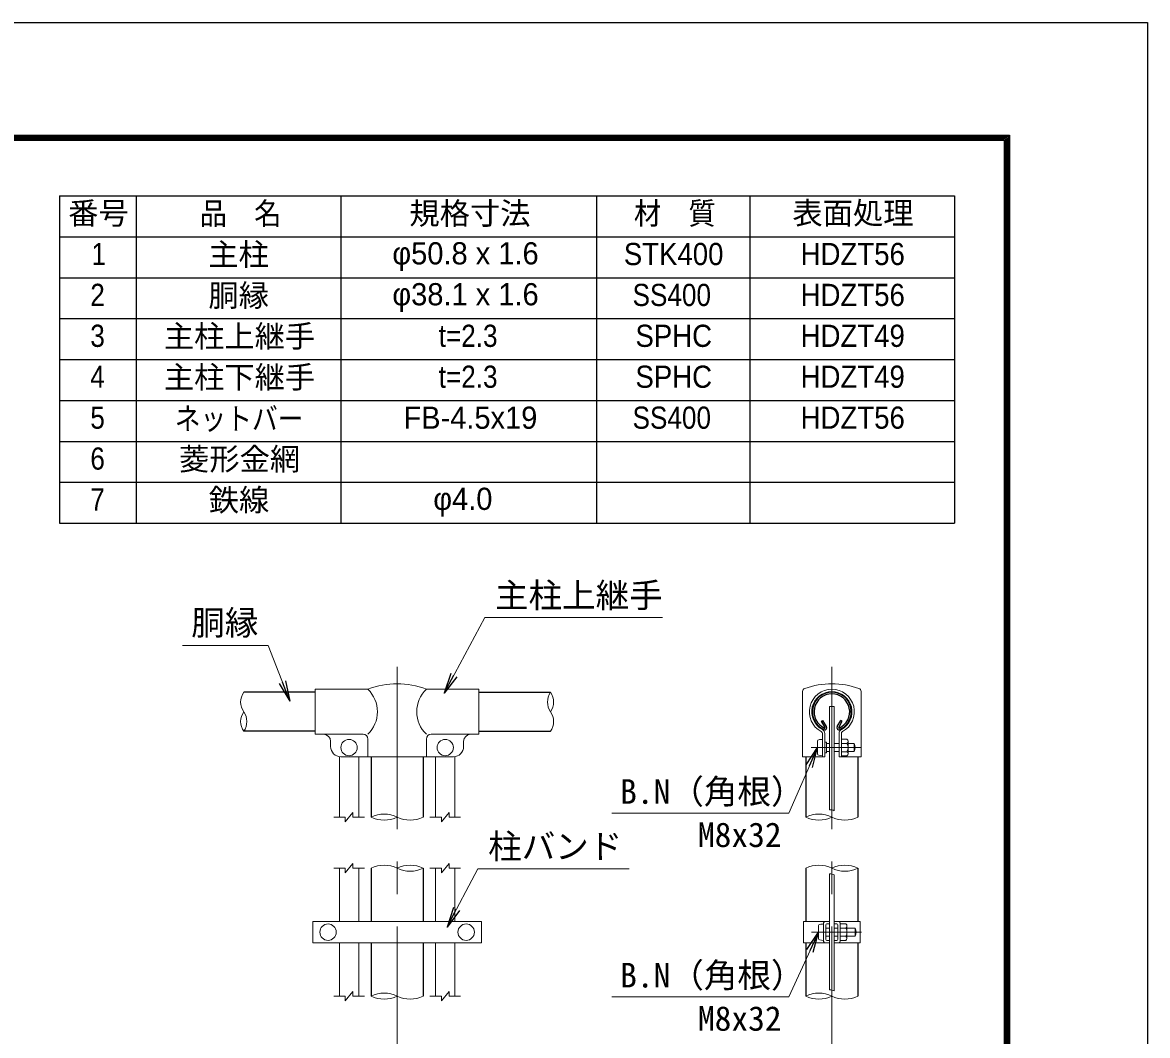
# Model space of a CAD drawing. Units: millimetres, scale not verified. Extents: x -4200 to 4200, y -2970 to 2970.
# Drawn here: x 2001 to 4200, y 990 to 2970 of the extents above; entities that cross this region are included whole.
import ezdxf
from ezdxf.enums import TextEntityAlignment as Align

# ---------------------------------------------------------------- set-up
doc = ezdxf.new("R2010")
doc.units = ezdxf.units.MM
doc.header["$LTSCALE"] = 10
doc.linetypes.add('USER1', pattern=[50.8, 31.75, -6.35, 6.35, -6.35])
for name, color, linetype, lineweight in [('0-1_D-BMK', 2, 'USER1', 13), ('0-2_D-STR1', 1, 'Continuous', 25), ('0-3_D-STR-DIM', 7, 'Continuous', 13), ('0-7_D-MTR-FRAM', 7, 'Continuous', 25), ('0-B_D-STR3', 3, 'Continuous', 13), ('0-D_D-STR-TXT', 7, 'Continuous', 13), ('0-E_D-TTL', 7, 'Continuous', 25)]:
    doc.layers.add(name, color=color, linetype=linetype, lineweight=lineweight)
doc.layers.add('0-4_0', color=7, linetype='Continuous')
doc.layers.add('0-6_D-MTR-TXT', color=7, linetype='Continuous')
doc.styles.add('ＭＳ ゴシック', font='')
doc.styles.add('ＭＳ Ｐゴシック', font='')
doc.styles.get('ＭＳ ゴシック').set_extended_font_data('MS Gothic')
doc.styles.get('ＭＳ Ｐゴシック').set_extended_font_data('MS PGothic')

# ---------------------------------------------------------------- blocks, each defined once
blk = doc.blocks.new('_Open')
at = {"layer": '0-4_0'}
blk.add_line((-10, 1.667), (0, 0), dxfattribs=at)
blk.add_lwpolyline([(-10, -1.667), (0, 0), (-10, 0)], dxfattribs=at)

msp = doc.modelspace()

# ---------------------------------------------------------------- linework, layer by layer
at = {"layer": '0-1_D-BMK'}
for p, q in [((2733.12, 1710.56), (2733.12, 572.56)), ((3583.12, 1710.56), (3583.12, 572.56)), ((3542.47, 1552.56), (3640.22, 1552.56)), ((3543.04, 1191.56), (3640.8, 1191.56))]:
    msp.add_line(p, q, dxfattribs=at)
at = {"layer": '0-2_D-STR1'}
for p, q in [((2573.12, 1660.56), (2433.12, 1660.56)), ((2893.12, 1660.56), (3033.12, 1660.56)), ((2573.12, 1584.36), (2433.12, 1584.36)), ((2893.12, 1584.36), (3033.12, 1584.36)), ((3562.76, 1603.95), (3565.53, 1605.56)), ((3569.77, 1591.8), (3562.76, 1603.95)), ((3572.55, 1593.4), (3565.53, 1605.56)), ((3593.69, 1593.4), (3600.71, 1605.56)), ((3596.47, 1591.8), (3603.49, 1603.95)), ((3603.49, 1603.95), (3600.71, 1605.56)), ((2682.32, 1534.56), (2682.32, 1416.56)), ((2783.92, 1534.56), (2783.92, 1416.56)), ((3532.32, 1534.56), (3532.32, 1416.56)), ((3633.92, 1534.56), (3633.92, 1416.56)), ((2682.32, 1316.56), (2682.32, 1212.55)), ((2783.92, 1316.56), (2783.92, 1212.55)), ((3532.32, 1316.56), (3532.32, 1212.56)), ((3633.92, 1316.56), (3633.92, 1212.56)), ((2682.32, 1170.55), (2682.32, 1066.56)), ((2783.92, 1170.55), (2783.92, 1066.56)), ((3532.32, 1170.56), (3532.32, 1066.56)), ((3633.92, 1170.56), (3633.92, 1066.56))]:
    msp.add_line(p, q, dxfattribs=at)
for centre, radius, start, end in [((3583.12, 1622.46), 38.1, 294.32478, 245.67522), ((3583.12, 1622.46), 34.89, 294.32478, 245.67522), ((3569.08, 1591.4), 4.01, 245.67522, 30), ((3569.08, 1591.4), 0.802, 245.67522, 30), ((3597.16, 1591.4), 4.01, 150, 294.32478), ((3597.16, 1591.4), 0.802, 150, 294.32478)]:
    msp.add_arc(centre, radius, start, end, dxfattribs=at)
at = {"layer": '0-3_D-STR-DIM'}
for p, q in [((2609.12, 1416.56), (2631.62, 1416.56)), ((2631.62, 1407.56), (2646.62, 1425.56)), ((2631.62, 1407.56), (2631.62, 1416.56)), ((2646.62, 1416.56), (2646.62, 1425.56)), ((2646.62, 1416.56), (2669.12, 1416.56)), ((2797.12, 1416.56), (2819.62, 1416.56)), ((2819.62, 1407.56), (2834.62, 1425.56)), ((2819.62, 1407.56), (2819.62, 1416.56)), ((2834.62, 1416.56), (2834.62, 1425.56)), ((2834.62, 1416.56), (2857.12, 1416.56)), ((2631.62, 1307.56), (2646.62, 1325.56)), ((2646.62, 1316.56), (2646.62, 1325.56)), ((2819.62, 1307.56), (2834.62, 1325.56)), ((2834.62, 1316.56), (2834.62, 1325.56)), ((2609.12, 1316.56), (2631.62, 1316.56)), ((2631.62, 1307.56), (2631.62, 1316.56)), ((2646.62, 1316.56), (2669.12, 1316.56)), ((2797.12, 1316.56), (2819.62, 1316.56)), ((2819.62, 1307.56), (2819.62, 1316.56)), ((2834.62, 1316.56), (2857.12, 1316.56)), ((2609.12, 1066.56), (2631.62, 1066.56)), ((2631.62, 1057.56), (2646.62, 1075.56)), ((2631.62, 1057.56), (2631.62, 1066.56)), ((2646.62, 1066.56), (2646.62, 1075.56)), ((2646.62, 1066.56), (2669.12, 1066.56)), ((2797.12, 1066.56), (2819.62, 1066.56)), ((2819.62, 1057.56), (2834.62, 1075.56)), ((2819.62, 1057.56), (2819.62, 1066.56)), ((2834.62, 1066.56), (2834.62, 1075.56)), ((2834.62, 1066.56), (2857.12, 1066.56))]:
    msp.add_line(p, q, dxfattribs=at)
for centre, radius, start, end in [((2460.36, 1641.51), 33.24, 145.03504, 214.96496), ((3060.36, 1641.51), 33.24, 145.03504, 214.96496), ((3005.88, 1641.51), 33.24, 325.03504, 34.96496), ((2460.36, 1603.41), 33.24, 145.03422, 214.96578), ((2405.88, 1603.41), 33.24, 325.03504, 34.96496), ((3005.88, 1603.41), 33.24, 325.03422, 34.96578), ((3580.16, 1415.5), 15.36, 60.95271, 95.76063), ((2707.72, 1365.8), 56.76, 63.4184, 116.5816), ((2707.72, 1467.32), 56.76, 243.4184, 296.5816), ((2758.52, 1467.32), 56.76, 243.4184, 296.5816), ((3557.72, 1365.8), 56.76, 63.4184, 116.5816), ((3557.72, 1467.32), 56.76, 243.4184, 296.5816), ((3608.52, 1467.32), 56.76, 243.4184, 296.5816), ((2707.72, 1265.8), 56.76, 63.4184, 116.5816), ((2758.52, 1265.8), 56.76, 63.4184, 116.5816), ((3557.72, 1265.8), 56.76, 63.4184, 116.5816), ((3608.52, 1265.8), 56.76, 63.4184, 116.5816), ((2758.52, 1367.32), 56.76, 243.4184, 296.5816), ((3580.16, 1290.23), 15.36, 60.95271, 95.76063), ((3608.52, 1367.32), 56.76, 243.4184, 296.5816), ((3580.16, 1063.3), 15.36, 60.95271, 95.76063), ((2707.72, 1015.8), 56.76, 63.4184, 116.5816), ((2707.72, 1117.32), 56.76, 243.4184, 296.5816), ((2758.52, 1117.32), 56.76, 243.4184, 296.5816), ((3557.72, 1015.8), 56.76, 63.4184, 116.5816), ((3557.72, 1117.32), 56.76, 243.4184, 296.5816), ((3608.52, 1117.32), 56.76, 243.4184, 296.5816)]:
    msp.add_arc(centre, radius, start, end, dxfattribs=at)
at = {"layer": '0-7_D-MTR-FRAM'}
for p, q in [((2072.71, 2631.28), (2072.71, 1991.28)), ((2072.71, 2631.28), (3822.71, 2631.28)), ((2072.71, 2631.28), (2072.71, 1991.28)), ((2222.71, 2631.28), (2222.71, 1991.28)), ((2222.71, 2631.28), (2222.71, 1991.28)), ((2622.71, 2631.28), (2622.71, 1991.28)), ((3122.71, 2631.28), (3122.71, 1991.28)), ((3422.71, 2631.28), (3422.71, 1991.28)), ((3822.71, 2631.28), (3822.71, 1991.28)), ((2072.71, 2551.28), (3822.71, 2551.28)), ((2072.71, 2471.28), (3822.71, 2471.28)), ((2072.71, 2391.28), (3822.71, 2391.28)), ((2072.71, 2311.28), (3822.71, 2311.28)), ((2072.71, 2231.28), (3822.71, 2231.28)), ((2072.71, 2151.28), (3822.71, 2151.28)), ((2072.71, 2071.28), (3822.71, 2071.28)), ((2072.71, 1991.28), (3822.71, 1991.28))]:
    msp.add_line(p, q, dxfattribs=at)
at = {"layer": '0-B_D-STR3'}
for p, q in [((2573.12, 1666.56), (2573.12, 1578.56)), ((2573.12, 1666.56), (2676.02, 1666.56)), ((2790.22, 1666.56), (2893.12, 1666.56)), ((2893.12, 1666.56), (2893.12, 1578.56)), ((3640.22, 1661.94), (3640.22, 1534.56)), ((3578.62, 1632.56), (3587.62, 1632.56)), ((3578.62, 1632.56), (3578.62, 1430.78)), ((3587.62, 1632.56), (3587.62, 1428.93)), ((2573.12, 1578.56), (2666.62, 1578.56)), ((2603.12, 1564.56), (2603.12, 1554.56)), ((2676.02, 1569.16), (2676.02, 1534.56)), ((2790.22, 1569.16), (2790.22, 1534.56)), ((2799.62, 1578.56), (2893.12, 1578.56)), ((2863.12, 1564.56), (2863.12, 1554.56)), ((3554.92, 1565.56), (3554.92, 1539.56)), ((3564.52, 1580.21), (3564.52, 1534.56)), ((3569.12, 1580.21), (3569.12, 1534.56)), ((3572.52, 1563.2), (3569.12, 1563.2)), ((3572.52, 1563.2), (3572.52, 1541.92)), ((3597.12, 1580.21), (3597.12, 1534.56)), ((3601.72, 1580.21), (3601.72, 1534.56)), ((3612.72, 1568.76), (3601.72, 1568.76)), ((3614.72, 1564.39), (3614.72, 1540.48)), ((3572.52, 1541.92), (3569.12, 1541.92)), ((3572.52, 1560.56), (3578.62, 1560.56)), ((3572.52, 1544.56), (3578.62, 1544.56)), ((3587.62, 1560.56), (3597.12, 1560.56)), ((3587.62, 1544.56), (3597.12, 1544.56)), ((3612.72, 1560.66), (3601.72, 1560.66)), ((3612.72, 1544.46), (3601.72, 1544.46)), ((3614.72, 1560.56), (3626.52, 1560.56)), ((3614.72, 1544.56), (3626.52, 1544.56)), ((3626.52, 1560.56), (3626.52, 1544.56)), ((2620.12, 1534.56), (2620.12, 1416.56)), ((2623.12, 1534.56), (2843.12, 1534.56)), ((2658.12, 1534.56), (2658.12, 1416.56)), ((2808.12, 1534.56), (2808.12, 1416.56)), ((2846.12, 1534.56), (2846.12, 1416.56)), ((3597.12, 1534.56), (3640.22, 1534.56)), ((3612.72, 1536.36), (3601.72, 1536.36)), ((2620.12, 1316.56), (2620.12, 1212.55)), ((2658.12, 1316.56), (2658.12, 1212.55)), ((2808.12, 1316.56), (2808.12, 1212.55)), ((2846.12, 1316.56), (2846.12, 1212.55)), ((3578.62, 1305.52), (3578.62, 1078.58)), ((3587.62, 1303.66), (3587.62, 1076.73)), ((2568.12, 1212.55), (2568.12, 1170.55)), ((2898.12, 1212.55), (2568.12, 1212.55)), ((2898.12, 1212.55), (2898.12, 1170.55)), ((3557.02, 1204.56), (3557.02, 1178.56)), ((3566.62, 1208.56), (3566.62, 1174.56)), ((3566.62, 1207.56), (3566.62, 1175.56)), ((3566.62, 1203.96), (3566.62, 1179.16)), ((3571.22, 1205.96), (3571.22, 1177.16)), ((3571.22, 1199.56), (3578.62, 1199.56)), ((3578.62, 1207.96), (3573.22, 1207.96)), ((3587.62, 1207.96), (3593.02, 1207.96)), ((3587.62, 1199.56), (3595.02, 1199.56)), ((3595.02, 1205.96), (3595.02, 1177.16)), ((3599.62, 1208.56), (3599.62, 1174.56)), ((3610.62, 1207.76), (3599.62, 1207.76)), ((3610.62, 1199.66), (3599.62, 1199.66)), ((3612.62, 1203.39), (3612.62, 1179.48)), ((3612.62, 1199.56), (3628.62, 1199.56)), ((3628.62, 1199.56), (3628.62, 1183.56)), ((2898.12, 1170.55), (2568.12, 1170.55)), ((2620.12, 1170.55), (2620.12, 1066.56)), ((2658.12, 1170.55), (2658.12, 1066.56)), ((2808.12, 1170.55), (2808.12, 1066.56)), ((2846.12, 1170.55), (2846.12, 1066.56)), ((3578.62, 1170.56), (3527.72, 1170.56)), ((3571.22, 1183.56), (3578.62, 1183.56)), ((3578.62, 1175.16), (3573.22, 1175.16)), ((3587.62, 1183.56), (3595.02, 1183.56)), ((3587.62, 1175.16), (3593.02, 1175.16)), ((3587.62, 1170.56), (3638.52, 1170.56)), ((3610.62, 1183.46), (3599.62, 1183.46)), ((3610.62, 1175.36), (3599.62, 1175.36)), ((3612.62, 1183.56), (3628.62, 1183.56))]:
    msp.add_line(p, q, dxfattribs=at)
for points in [[(3526.02, 1661.95), (3526.02, 1534.56), (3569.12, 1534.56)], [(3578.62, 1212.56), (3527.72, 1212.56), (3527.72, 1170.56)], [(3587.62, 1212.56), (3638.52, 1212.56), (3638.52, 1170.56)]]:
    msp.add_lwpolyline(points, dxfattribs=at)
for centre in [(2639.12, 1552.56), (2827.12, 1552.56), (2598.12, 1191.55), (2868.12, 1191.55)]:
    msp.add_circle(centre, 16, dxfattribs=at)
for centre, radius, start, end in [((2733.12, 1517.09), 160, 69.0916, 110.9084), ((3583.11, 1517.09), 160, 70.77586, 109.21688), ((2633.51, 1622.56), 61.18, 314.01503, 45.98497), ((2832.73, 1622.56), 61.18, 134.01503, 225.98497), ((3532.62, 1661.95), 6.6, 109.21688, 180), ((3583.12, 1622.56), 44, 298.0884, 241.9116), ((3583.12, 1622.56), 39.4, 298.0884, 241.9116), ((3633.62, 1661.94), 6.6, 0, 70.77586), ((3560.52, 1580.21), 8.6, 0, 61.9116), ((3605.72, 1580.21), 8.6, 118.0884, 180), ((2589.12, 1564.56), 14, 0, 90), ((2666.62, 1569.16), 9.4, 0, 90), ((2799.62, 1569.16), 9.4, 90, 180), ((2877.12, 1564.56), 14, 90, 180), ((3560.52, 1580.21), 4, 0, 61.9116), ((3605.72, 1580.21), 4, 118.0884, 180), ((3609.65, 1564.71), 5.08, 307.21089, 52.78911), ((2623.12, 1554.56), 20, 180, 270), ((2843.12, 1554.56), 20, 270, 0), ((3597.32, 1552.56), 17.4, 332.26063, 27.73937), ((3609.62, 1540.41), 5.1, 307.42505, 52.57495), ((3611.52, 1552.56), 17, 331.92751, 28.07249), ((3570.62, 1208.56), 4, 90, 180), ((3595.62, 1208.56), 4, 0, 90), ((3573.22, 1205.96), 2, 90, 180), ((3593.02, 1205.96), 2, 0, 90), ((3595.22, 1191.56), 17.4, 332.26063, 27.73937), ((3607.55, 1203.71), 5.08, 307.21089, 52.78911), ((3613.62, 1191.56), 17, 331.92751, 28.07249), ((3570.62, 1174.56), 4, 180, 270), ((3573.22, 1177.16), 2, 180, 270), ((3593.02, 1177.16), 2, 270, 0), ((3595.62, 1174.56), 4, 270, 0), ((3607.52, 1179.41), 5.1, 307.42505, 52.57495)]:
    msp.add_arc(centre, radius, start, end, dxfattribs=at)
for centre, start_param, end_param in [((3564.52, 1565.56), 1.5707963, 3.1415927), ((3564.52, 1539.56), 3.1415927, 4.712389), ((3566.62, 1204.56), 1.5707963, 3.1415927), ((3566.62, 1178.56), 3.1415927, 4.712389)]:
    msp.add_ellipse(centre, major_axis=(9.6, 0), ratio=0.3125, start_param=start_param, end_param=end_param, dxfattribs=at)
at = {"layer": '0-D_D-STR-TXT'}
for points in [[(3251.82, 1806.57), (2904.56, 1806.57), (2826.07, 1660.57)], [(2313.66, 1751.94), (2480.69, 1751.94), (2522.67, 1645.07)], [(3152.91, 1424.22), (3498.98, 1424.22), (3554.12, 1550.73)], [(3186.71, 1315.69), (2891.15, 1315.69), (2831.59, 1203.35)], [(3152.91, 1065.04), (3498.98, 1065.04), (3556.19, 1189.74)]]:
    msp.add_lwpolyline(points, dxfattribs=at)
at = {"layer": '0-E_D-TTL', "color": 2}
msp.add_lwpolyline([(-4199.68, 2970.23), (4200.32, 2970.23), (4200.32, -2969.77), (-4199.68, -2969.77)], close=True, dxfattribs=at)
at = {"layer": '0-E_D-TTL'}
for points in [[(-3929.68, 2750.23), (3930.32, 2750.23), (3930.32, -2749.77), (-3929.68, -2749.77)], [(-3927.18, 2747.73), (3927.82, 2747.73), (3927.82, -2747.27), (-3927.18, -2747.27)], [(-3924.68, 2745.23), (3925.32, 2745.23), (3925.32, -2744.77), (-3924.68, -2744.77)], [(-3922.18, 2742.73), (3922.82, 2742.73), (3922.82, -2742.27), (-3922.18, -2742.27)], [(-3919.68, 2740.23), (3920.32, 2740.23), (3920.32, -2739.77), (-3919.68, -2739.77)]]:
    msp.add_lwpolyline(points, close=True, dxfattribs=at)

# ---------------------------------------------------------------- block references
at = {"layer": '0-D_D-STR-TXT', "xscale": 4, "yscale": 4}
for p, rotation in [((2825.13, 1658.81), 241.73951), ((2523.4, 1643.21), 291.44911), ((3554.92, 1552.56), 66.44646), ((2830.66, 1201.58), 242.07069), ((3557.02, 1191.56), 65.35483)]:
    msp.add_blockref('_Open', p, dxfattribs=dict(at, rotation=rotation))

# ---------------------------------------------------------------- texts
at = {"layer": '0-6_D-MTR-TXT', "style": 'ＭＳ Ｐゴシック'}
for s, height, p in [('番号', 43.4, (2089.91, 2562.59)), ('番号', 43.4, (2089.91, 2562.59)), ('規格寸法', 43.4, (2757.07, 2562.27)), ('表面処理', 43.4, (3506.05, 2562.93)), ('主柱', 43.4, (2363.87, 2482.15)), ('主柱', 43.4, (2363.87, 2482.15)), ('φ50.8 x 1.6', 43.4, (2723.71, 2484.19)), ('胴縁', 43.4, (2364.19, 2401.93)), ('胴縁', 43.4, (2364.19, 2401.93)), ('φ38.1 x 1.6', 43.4, (2723.71, 2404.19)), ('主柱上継手', 43.4, (2276.97, 2322.03)), ('主柱上継手', 43.4, (2276.97, 2322.03)), ('主柱下継手', 43.4, (2276.97, 2242.03)), ('主柱下継手', 43.4, (2276.97, 2242.03)), ('FB-4.5x19', 43.38, (2745.49, 2162.83)), ('菱形金網', 43.4, (2306.73, 2082.03)), ('菱形金網', 43.4, (2306.73, 2082.03)), ('鉄線', 43.4, (2364.77, 2001.91)), ('鉄線', 43.4, (2364.77, 2001.91)), ('φ4.0', 43.38, (2803.77, 2004.19))]:
    msp.add_text(s, height=height, dxfattribs=at).set_placement(p, align=Align.BOTTOM_LEFT)
for s, height, width, p in [('品\u3000名', 43.4, 0.9, (2347.05, 2562.03)), ('品\u3000名', 43.4, 0.9, (2347.05, 2562.03)), ('材\u3000質', 43.4, 0.9, (3196.15, 2562.47)), ('1', 43.4, 0.9, (2135.57, 2482.83)), ('1', 43.4, 0.9, (2135.57, 2482.83)), ('STK400', 43.38, 0.95, (3176.37, 2482.83)), ('HDZT56', 43.4, 0.95, (3522.07, 2482.93)), ('2', 43.4, 0.9, (2133.17, 2402.93)), ('2', 43.4, 0.9, (2133.17, 2402.93)), ('SS400', 43.4, 0.9, (3193.41, 2402.83)), ('HDZT56', 43.4, 0.95, (3522.07, 2402.93)), ('3', 43.4, 0.9, (2133.17, 2322.93)), ('3', 43.4, 0.9, (2133.17, 2322.93)), ('t=2.3', 43.38, 0.9, (2814.45, 2322.93)), ('SPHC', 43.38, 0.95, (3199.11, 2322.93)), ('HDZT49', 43.4, 0.95, (3522.07, 2322.93)), ('4', 43.4, 0.9, (2133.05, 2242.93)), ('4', 43.4, 0.9, (2133.05, 2242.93)), ('t=2.3', 43.38, 0.9, (2814.45, 2242.93)), ('SPHC', 43.38, 0.95, (3199.11, 2242.93)), ('HDZT49', 43.4, 0.95, (3522.07, 2242.93)), ('ネットバー', 43.4, 0.85, (2298.31, 2161.01)), ('ネットバー', 43.4, 0.85, (2298.31, 2161.01)), ('5', 43.4, 0.9, (2133.17, 2162.93)), ('5', 43.4, 0.9, (2133.17, 2162.93)), ('SS400', 43.4, 0.9, (3193.41, 2162.83)), ('HDZT56', 43.4, 0.95, (3522.07, 2162.93)), ('6', 43.4, 0.9, (2133.17, 2082.93)), ('6', 43.4, 0.9, (2133.17, 2082.93)), ('7', 43.4, 0.9, (2133.05, 2002.93)), ('7', 43.4, 0.9, (2133.05, 2002.93))]:
    msp.add_text(s, height=height, dxfattribs=dict(at, width=width)).set_placement(p, align=Align.BOTTOM_LEFT)
at = {"layer": '0-D_D-STR-TXT', "style": 'ＭＳ ゴシック'}
for s, p in [('主柱上継手', (2924.49, 1811.76)), ('胴縁', (2330.59, 1758.23)), ('B.N（角根）', (3169.15, 1428.16)), ('柱バンド', (2911.07, 1320.87)), ('M8x32', (3321.24, 1343.58)), ('B.N（角根）', (3169.15, 1068.98)), ('M8x32', (3321.24, 984.4))]:
    msp.add_text(s, height=48.09, dxfattribs=at).set_placement(p, align=Align.BOTTOM_LEFT)

doc.saveas('drawing.dxf')
